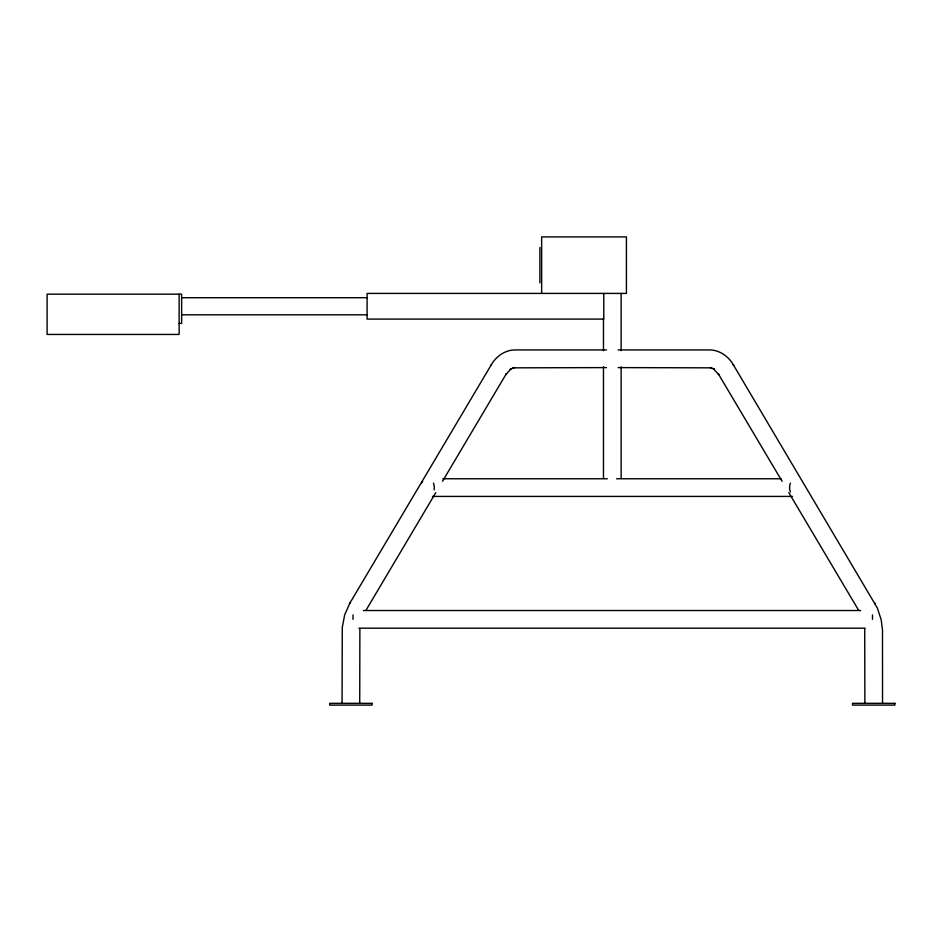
<?xml version="1.0" encoding="UTF-8"?>
<svg xmlns="http://www.w3.org/2000/svg" width="942" height="942" viewBox="0 0 942 942"><rect width="100%" height="100%" fill="white"/><g stroke="black" fill="none" stroke-linecap="round" stroke-linejoin="round"><path stroke-width="1.41" d="M359.879 628.903L359.726 703.333M350 602.904L344.666 614.832L342.276 627.454L342.064 703.333M490.864 365.496C495.598 356.759 504.735 350.024 514.909 349.941L606.483 349.941M349.482 603.787L491.406 364.578M365.908 610.404L435.757 492.69M442.516 481.291L506.36 373.691L505.807 374.622L511.376 368.546L510.14 369.346L514.414 367.533L512.825 367.839L606.495 367.604M181.641 297.707L367.097 297.707M181.641 314.805L367.097 314.805M179.133 323.377L181.641 323.377L181.641 294.175L47.1 294.175L47.1 334.445L179.133 334.445L179.133 294.175M618.117 349.941L709.691 349.941C719.476 350.024 728.39 356.276 733.194 364.578L877.296 607.92L881.194 619.754L882.489 630.057L882.536 703.333M618.105 367.604L711.775 367.839L710.186 367.533L714.46 369.346L713.224 368.546L718.793 374.622L718.24 373.691L782.084 481.291M442.764 478.76L607.331 478.76M616.563 478.76L781.142 478.76M432.472 496.422L792.481 496.422M363.306 610.522L860.729 610.522M358.902 628.184L865.145 628.184M788.843 492.69L858.692 610.404M874.6 602.904L875.118 603.787M733.194 364.578L733.736 365.496M864.721 628.903L864.874 703.333M872.492 614.938L872.492 619.353M621.131 293.421L621.131 350.671M621.131 366.815L621.131 478.383M603.775 293.421L603.775 319.091L367.097 319.091L367.097 293.421L626.43 293.421L626.43 236.901L541.65 236.901L541.65 293.421M603.469 318.372L603.469 350.671M603.469 366.815L603.469 478.383M539.884 247.487L539.884 282.835M353.014 614.938L353.014 619.353M790.42 492.007A8.831 6.241 -90 0 1 790.42 483.175M421.592 483.175A8.831 6.241 -90 0 1 422.593 481.35M433.473 483.175A8.831 6.241 -90 0 1 434.097 489.887M372.09 703.333L329.7 703.333L329.7 705.099L372.09 705.099L372.09 703.333M894.9 703.333L852.51 703.333L852.51 705.099L894.9 705.099L894.9 703.333"/></g></svg>
